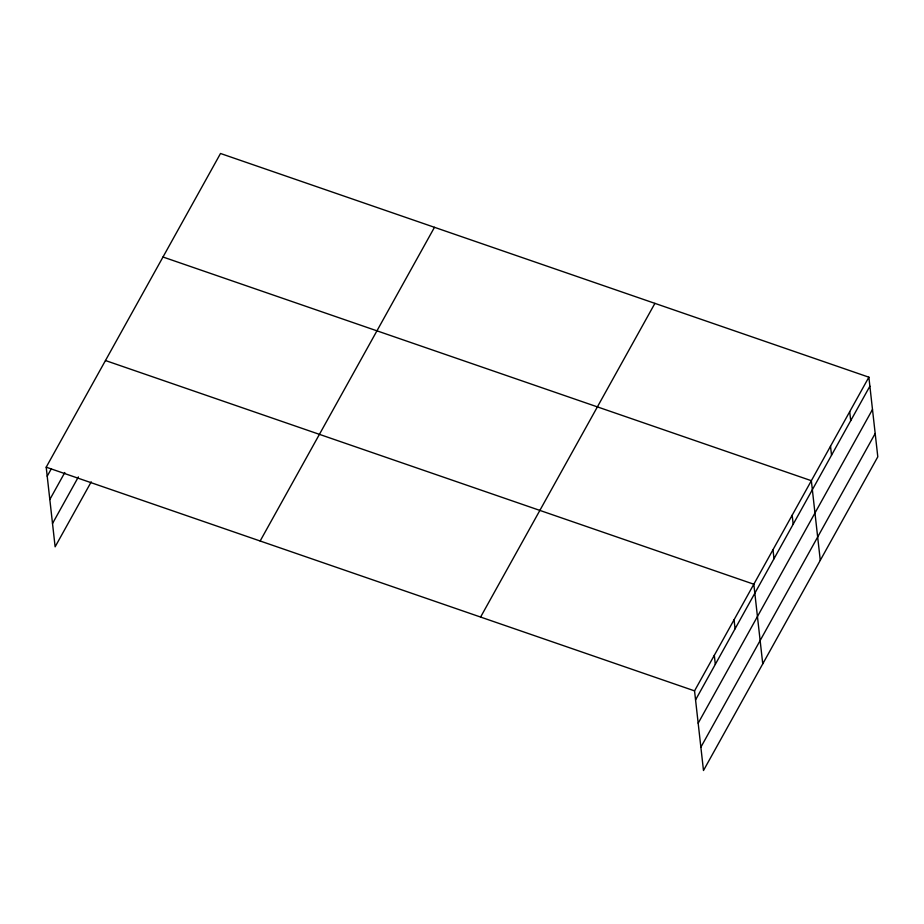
<?xml version="1.0" encoding="UTF-8"?>
<svg xmlns="http://www.w3.org/2000/svg" width="924" height="924" viewBox="0 0 924 924"><rect width="100%" height="100%" fill="white"/><g stroke="black" fill="none" stroke-linecap="round" stroke-linejoin="round"><path stroke-width="1.39" d="M91.233 481.843L55.128 546.812L46.2 467.186L220.513 153.488L868.872 377.188L877.8 456.814L703.487 770.512L694.548 690.875L868.872 377.188M47.205 476.195L51.294 468.838M49.827 499.503L64.807 472.522M52.518 523.504L78.401 476.923M260.152 541.002L434.476 227.316M480.596 617.059L654.908 303.372M695.564 699.884L869.877 386.197M698.174 723.192L872.487 409.494M700.866 747.204L875.19 433.506M162.994 257.011L811.341 480.699L820.281 560.337M105.463 360.533L753.822 584.222L762.75 663.848M46.2 467.186L694.548 690.875M849.699 411.688L850.704 420.697M830.514 446.2L831.531 455.209M792.168 515.211L793.185 524.22M772.995 549.711L774 558.72M734.06 619.773L735.077 628.782M714.31 655.324L715.315 664.333"/></g></svg>
